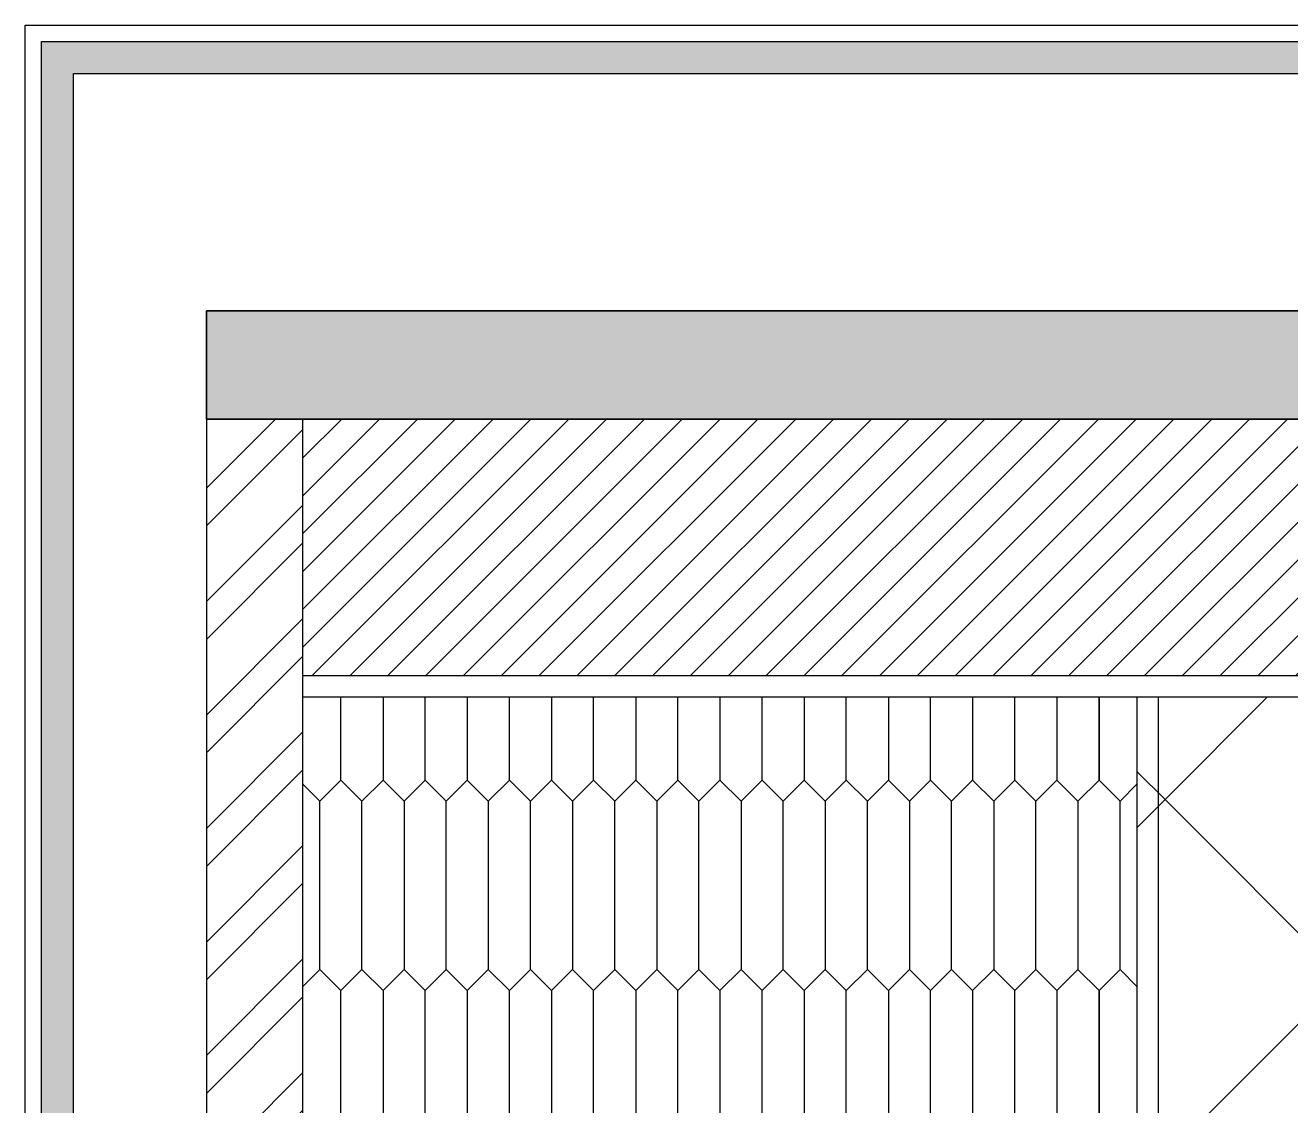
# Model space of a CAD drawing. Header units: millimetres. Extents: x 56222 to 3066687, y -650199 to -121287.
# Drawn here: x 148672 to 148731.1, y -183242.6 to -183192.1 of the extents above; entities that cross this region are included whole.
import ezdxf

# ---------------------------------------------------------------- set-up
doc = ezdxf.new("R2010")
doc.units = ezdxf.units.MM
doc.header["$MEASUREMENT"] = 0
for name, color, linetype, lineweight in [('dim05', 1, 'Continuous', 13), ('HACHA', 253, 'Continuous', 5), ('NAME PLATE', 7, 'Continuous', 25), ('wall', 7, 'Continuous', 30), ('XX~SLAB ( BEAM )~ ( DIM )', 7, 'Continuous', 9)]:
    doc.layers.add(name, color=color, linetype=linetype, lineweight=lineweight)
doc.layers.add('hatch', color=253, linetype='Continuous', lineweight=0, transparency=0.4)

msp = doc.modelspace()

# ---------------------------------------------------------------- hatches: boundary and pattern name
at = {"layer": 'hatch'}
h = msp.add_hatch(dxfattribs=at)
h.set_pattern_fill('AR-CONC', color=256, scale=0.5)
h.set_pattern_definition([(50, (3017.7204, -5147.709), (3.586300913, -0.313760675), [0.375, -4.125]), (355, (3017.7204, -5147.709), (-0.69375667, 3.76096067), [0.3, -3.3]), (100.4514445, (3018.0193, -5147.735), (2.892544234, 3.447199955), [0.31870096, -3.50571056]), (46.1842, (3017.7204, -5146.709), (5.33620665, -0.8275964), [0.5625, -6.1875]), (96.6356355, (3018.165, -5146.778), (4.67330973, 4.870593), [0.47805171, -5.2585688]), (351.184164, (3017.7204, -5146.709), (4.67330973, 4.870593), [0.45, -4.95]), (21, (3018.2204, -5146.959), (2.98453526, -2.013094453), [0.375, -4.125]), (326, (3018.2204, -5146.959), (1.21657666, 3.625750225), [0.3, -3.3]), (71.4514447, (3018.469, -5147.1268), (4.201111884, 1.612655764), [0.31870095, -3.50571056]), (37.5, (3017.7204, -5147.709), (0.0607992766, 1.664469269), [0, -3.26, 0, -3.35, 0, -3.3125]), (7.5, (3017.7204, -5147.709), (1.315347687, 1.97205856), [0, -1.91, 0, -3.185, 0, -1.2625]), (327.5, (3016.6054, -5147.709), (2.669112181, -0.112774359), [0, -1.25, 0, -3.9, 0, -5.175]), (317.5, (3016.1054, -5147.709), (2.915930847, 0.500524912), [0, -1.625, 0, -2.59, 0, -3.675])])
h.paths.add_polyline_path([(148764.433, -183210.529), (148764.433, -183205.469), (148680.433, -183205.469), (148680.433, -183210.529)])
at = {"layer": 'hatch', "ltscale": 10}
h = msp.add_hatch(dxfattribs=at)
h.set_pattern_fill('ANSI32', color=256, scale=10, style=0)
h.set_pattern_definition([(45, (3017.7204, -5141.769), (-2.65165043, 2.65165043), []), (45, (3019.4882, -5141.769), (-2.65165043, 2.65165043), [])])
h.paths.add_polyline_path([(148680.433, -183331.529), (148684.933, -183331.529), (148684.933, -183210.529), (148680.433, -183210.529)])
h.paths.add_polyline_path([(148764.433, -183210.529), (148759.933, -183210.529), (148759.933, -183331.529), (148764.433, -183331.529)])
at = {"layer": 'hatch', "linetype": 'Continuous', "lineweight": 25}
h = msp.add_hatch(dxfattribs=at)
h.set_pattern_fill('ANSI31', color=6, scale=10)
h.set_pattern_definition([(45, (-4704.4674, -2318.7921), (-0.8838834765, 0.8838834765), [])])
h.paths.add_polyline_path([(148759.933, -183210.529), (148684.933, -183210.529), (148684.933, -183222.529), (148759.933, -183222.529)])
at = {"layer": 'NAME PLATE', "true_color": 0xd39e00}
h = msp.add_hatch(color=42, dxfattribs=at)
h.paths.add_polyline_path([(148672.724, -183192.877), (148672.724, -183343.7), (148887, -183343.7), (148887, -183192.877)])
h.paths.add_polyline_path([(148674.228, -183194.381), (148885.496, -183194.381), (148885.496, -183342.196), (148674.228, -183342.196)], flags=16)

# ---------------------------------------------------------------- linework, layer by layer
at = {"color": 6, "lineweight": 30}
for p, q in [((148759.933, -183222.529), (148684.933, -183222.529)), ((148759.933, -183223.529), (148684.933, -183223.529))]:
    msp.add_line(p, q, dxfattribs=at)
at = {"layer": 'dim05', "color": 1, "lineweight": 35}
for p, q in [((148764.433, -183205.469), (148680.433, -183205.469)), ((148680.433, -183205.469), (148680.433, -183210.529)), ((148764.433, -183210.529), (148680.433, -183210.529))]:
    msp.add_line(p, q, dxfattribs=at)
at = {"layer": 'HACHA', "color": 5, "lineweight": 30}
for p, q in [((148723.933, -183328.529), (148723.933, -183223.529)), ((148724.933, -183328.529), (148724.933, -183223.529))]:
    msp.add_line(p, q, dxfattribs=at)
at = {"layer": 'NAME PLATE', "color": 42, "true_color": 0xd39e00, "elevation": -0.5}
for points in [[(148671.972, -183192.125), (148887.751, -183192.125), (148887.751, -183344.452), (148671.972, -183344.452)], [(148672.724, -183192.877), (148887, -183192.877), (148887, -183343.7), (148672.724, -183343.7)], [(148674.228, -183194.381), (148885.496, -183194.381), (148885.496, -183342.196), (148674.228, -183342.196)]]:
    msp.add_lwpolyline(points, close=True, dxfattribs=at)
at = {"layer": 'wall', "lineweight": 30}
for p, q in [((148680.433, -183210.529), (148680.433, -183331.529)), ((148684.933, -183210.529), (148684.933, -183331.529))]:
    msp.add_line(p, q, dxfattribs=at)
at = {"layer": 'XX~SLAB ( BEAM )~ ( DIM )', "color": 33, "lineweight": 25, "true_color": 0xbea383}
for p, q in [((148686.721, -183227.393), (148686.721, -183223.529)), ((148722.145, -183223.529), (148722.145, -183227.393)), ((148686.721, -183227.393), (148685.737, -183228.377)), ((148686.721, -183227.393), (148685.737, -183228.377)), ((148685.737, -183228.377), (148686.721, -183227.393)), ((148686.721, -183227.393), (148685.737, -183228.377)), ((148686.721, -183227.393), (148685.737, -183228.377)), ((148685.737, -183228.377), (148686.721, -183227.393)), ((148686.721, -183227.393), (148685.737, -183228.377)), ((148686.721, -183227.393), (148685.737, -183228.377)), ((148685.737, -183228.377), (148686.721, -183227.393)), ((148686.721, -183227.393), (148685.737, -183228.377)), ((148686.721, -183227.393), (148685.737, -183228.377)), ((148685.737, -183228.377), (148686.721, -183227.393)), ((148686.721, -183227.393), (148687.705, -183228.377)), ((148686.721, -183227.393), (148687.705, -183228.377)), ((148686.721, -183227.393), (148687.705, -183228.377)), ((148686.721, -183227.393), (148687.705, -183228.377)), ((148686.721, -183227.393), (148687.705, -183228.377)), ((148686.721, -183227.393), (148687.705, -183228.377)), ((148686.721, -183227.393), (148687.705, -183228.377)), ((148686.721, -183227.393), (148687.705, -183228.377)), ((148687.705, -183228.377), (148686.721, -183227.393)), ((148688.689, -183227.393), (148687.705, -183228.377)), ((148688.689, -183227.393), (148687.705, -183228.377)), ((148688.689, -183227.393), (148687.705, -183228.377)), ((148688.689, -183227.393), (148687.705, -183228.377)), ((148688.689, -183227.393), (148687.705, -183228.377)), ((148687.705, -183228.377), (148688.689, -183227.393)), ((148688.689, -183227.393), (148689.673, -183228.377)), ((148688.689, -183227.393), (148689.673, -183228.377)), ((148688.689, -183227.393), (148689.673, -183228.377)), ((148688.689, -183227.393), (148689.673, -183228.377)), ((148688.689, -183227.393), (148689.673, -183228.377)), ((148689.673, -183228.377), (148688.689, -183227.393)), ((148690.657, -183227.393), (148689.673, -183228.377)), ((148690.657, -183227.393), (148689.673, -183228.377)), ((148690.657, -183227.393), (148689.673, -183228.377)), ((148690.657, -183227.393), (148689.673, -183228.377)), ((148690.657, -183227.393), (148689.673, -183228.377)), ((148689.673, -183228.377), (148690.657, -183227.393)), ((148690.657, -183227.393), (148691.641, -183228.377)), ((148690.657, -183227.393), (148691.641, -183228.377)), ((148690.657, -183227.393), (148691.641, -183228.377)), ((148690.657, -183227.393), (148691.641, -183228.377)), ((148690.657, -183227.393), (148691.641, -183228.377)), ((148691.641, -183228.377), (148690.657, -183227.393)), ((148692.625, -183227.393), (148691.641, -183228.377)), ((148692.625, -183227.393), (148691.641, -183228.377)), ((148692.625, -183227.393), (148691.641, -183228.377)), ((148692.625, -183227.393), (148691.641, -183228.377)), ((148692.625, -183227.393), (148691.641, -183228.377)), ((148691.641, -183228.377), (148692.625, -183227.393)), ((148692.625, -183227.393), (148693.609, -183228.377)), ((148692.625, -183227.393), (148693.609, -183228.377)), ((148692.625, -183227.393), (148693.609, -183228.377)), ((148692.625, -183227.393), (148693.609, -183228.377)), ((148692.625, -183227.393), (148693.609, -183228.377)), ((148693.609, -183228.377), (148692.625, -183227.393)), ((148694.593, -183227.393), (148693.609, -183228.377)), ((148694.593, -183227.393), (148693.609, -183228.377)), ((148694.593, -183227.393), (148693.609, -183228.377)), ((148694.593, -183227.393), (148693.609, -183228.377)), ((148694.593, -183227.393), (148693.609, -183228.377)), ((148693.609, -183228.377), (148694.593, -183227.393)), ((148694.593, -183227.393), (148695.577, -183228.377)), ((148694.593, -183227.393), (148695.577, -183228.377)), ((148694.593, -183227.393), (148695.577, -183228.377)), ((148694.593, -183227.393), (148695.577, -183228.377)), ((148694.593, -183227.393), (148695.577, -183228.377)), ((148695.577, -183228.377), (148694.593, -183227.393)), ((148696.561, -183227.393), (148695.577, -183228.377)), ((148696.561, -183227.393), (148695.577, -183228.377)), ((148696.561, -183227.393), (148695.577, -183228.377)), ((148696.561, -183227.393), (148695.577, -183228.377)), ((148696.561, -183227.393), (148695.577, -183228.377)), ((148695.577, -183228.377), (148696.561, -183227.393)), ((148696.561, -183227.393), (148697.545, -183228.377)), ((148696.561, -183227.393), (148697.545, -183228.377)), ((148696.561, -183227.393), (148697.545, -183228.377)), ((148696.561, -183227.393), (148697.545, -183228.377)), ((148696.561, -183227.393), (148697.545, -183228.377)), ((148697.545, -183228.377), (148696.561, -183227.393)), ((148698.529, -183227.393), (148697.545, -183228.377)), ((148698.529, -183227.393), (148697.545, -183228.377)), ((148698.529, -183227.393), (148697.545, -183228.377)), ((148698.529, -183227.393), (148697.545, -183228.377)), ((148698.529, -183227.393), (148697.545, -183228.377)), ((148697.545, -183228.377), (148698.529, -183227.393)), ((148698.529, -183227.393), (148699.513, -183228.377)), ((148698.529, -183227.393), (148699.513, -183228.377)), ((148698.529, -183227.393), (148699.513, -183228.377)), ((148698.529, -183227.393), (148699.513, -183228.377)), ((148698.529, -183227.393), (148699.513, -183228.377)), ((148699.513, -183228.377), (148698.529, -183227.393)), ((148700.497, -183227.393), (148699.513, -183228.377)), ((148700.497, -183227.393), (148699.513, -183228.377)), ((148700.497, -183227.393), (148699.513, -183228.377)), ((148700.497, -183227.393), (148699.513, -183228.377)), ((148700.497, -183227.393), (148699.513, -183228.377)), ((148699.513, -183228.377), (148700.497, -183227.393)), ((148700.497, -183227.393), (148701.481, -183228.377)), ((148700.497, -183227.393), (148701.481, -183228.377)), ((148700.497, -183227.393), (148701.481, -183228.377)), ((148700.497, -183227.393), (148701.481, -183228.377)), ((148700.497, -183227.393), (148701.481, -183228.377)), ((148701.481, -183228.377), (148700.497, -183227.393)), ((148702.465, -183227.393), (148701.481, -183228.377)), ((148702.465, -183227.393), (148701.481, -183228.377)), ((148702.465, -183227.393), (148701.481, -183228.377)), ((148702.465, -183227.393), (148701.481, -183228.377)), ((148702.465, -183227.393), (148701.481, -183228.377)), ((148701.481, -183228.377), (148702.465, -183227.393)), ((148702.465, -183227.393), (148703.449, -183228.377)), ((148702.465, -183227.393), (148703.449, -183228.377)), ((148702.465, -183227.393), (148703.449, -183228.377)), ((148702.465, -183227.393), (148703.449, -183228.377)), ((148702.465, -183227.393), (148703.449, -183228.377)), ((148703.449, -183228.377), (148702.465, -183227.393)), ((148704.433, -183227.393), (148703.449, -183228.377)), ((148704.433, -183227.393), (148703.449, -183228.377)), ((148704.433, -183227.393), (148703.449, -183228.377)), ((148704.433, -183227.393), (148703.449, -183228.377)), ((148704.433, -183227.393), (148703.449, -183228.377)), ((148703.449, -183228.377), (148704.433, -183227.393)), ((148704.433, -183227.393), (148705.417, -183228.377)), ((148704.433, -183227.393), (148705.417, -183228.377)), ((148704.433, -183227.393), (148705.417, -183228.377)), ((148704.433, -183227.393), (148705.417, -183228.377)), ((148704.433, -183227.393), (148705.417, -183228.377)), ((148705.417, -183228.377), (148704.433, -183227.393)), ((148706.401, -183227.393), (148705.417, -183228.377)), ((148706.401, -183227.393), (148705.417, -183228.377)), ((148706.401, -183227.393), (148705.417, -183228.377)), ((148706.401, -183227.393), (148705.417, -183228.377)), ((148706.401, -183227.393), (148705.417, -183228.377)), ((148705.417, -183228.377), (148706.401, -183227.393)), ((148706.401, -183227.393), (148707.385, -183228.377)), ((148706.401, -183227.393), (148707.385, -183228.377)), ((148706.401, -183227.393), (148707.385, -183228.377)), ((148706.401, -183227.393), (148707.385, -183228.377)), ((148706.401, -183227.393), (148707.385, -183228.377)), ((148707.385, -183228.377), (148706.401, -183227.393)), ((148708.369, -183227.393), (148707.385, -183228.377)), ((148708.369, -183227.393), (148707.385, -183228.377)), ((148708.369, -183227.393), (148707.385, -183228.377)), ((148708.369, -183227.393), (148707.385, -183228.377)), ((148708.369, -183227.393), (148707.385, -183228.377)), ((148707.385, -183228.377), (148708.369, -183227.393)), ((148708.369, -183227.393), (148709.353, -183228.377)), ((148708.369, -183227.393), (148709.353, -183228.377)), ((148708.369, -183227.393), (148709.353, -183228.377)), ((148708.369, -183227.393), (148709.353, -183228.377)), ((148708.369, -183227.393), (148709.353, -183228.377)), ((148709.353, -183228.377), (148708.369, -183227.393)), ((148710.337, -183227.393), (148709.353, -183228.377)), ((148710.337, -183227.393), (148709.353, -183228.377)), ((148710.337, -183227.393), (148709.353, -183228.377)), ((148710.337, -183227.393), (148709.353, -183228.377)), ((148710.337, -183227.393), (148709.353, -183228.377)), ((148709.353, -183228.377), (148710.337, -183227.393)), ((148710.337, -183227.393), (148711.321, -183228.377)), ((148710.337, -183227.393), (148711.321, -183228.377)), ((148710.337, -183227.393), (148711.321, -183228.377)), ((148710.337, -183227.393), (148711.321, -183228.377)), ((148710.337, -183227.393), (148711.321, -183228.377)), ((148711.321, -183228.377), (148710.337, -183227.393)), ((148712.305, -183227.393), (148711.321, -183228.377)), ((148712.305, -183227.393), (148711.321, -183228.377)), ((148712.305, -183227.393), (148711.321, -183228.377)), ((148712.305, -183227.393), (148711.321, -183228.377)), ((148712.305, -183227.393), (148711.321, -183228.377)), ((148711.321, -183228.377), (148712.305, -183227.393)), ((148712.305, -183227.393), (148713.289, -183228.377)), ((148712.305, -183227.393), (148713.289, -183228.377)), ((148712.305, -183227.393), (148713.289, -183228.377)), ((148712.305, -183227.393), (148713.289, -183228.377)), ((148712.305, -183227.393), (148713.289, -183228.377)), ((148713.289, -183228.377), (148712.305, -183227.393)), ((148714.273, -183227.393), (148713.289, -183228.377)), ((148714.273, -183227.393), (148713.289, -183228.377)), ((148714.273, -183227.393), (148713.289, -183228.377)), ((148714.273, -183227.393), (148713.289, -183228.377)), ((148714.273, -183227.393), (148713.289, -183228.377)), ((148713.289, -183228.377), (148714.273, -183227.393)), ((148714.273, -183227.393), (148715.257, -183228.377)), ((148714.273, -183227.393), (148715.257, -183228.377)), ((148714.273, -183227.393), (148715.257, -183228.377)), ((148714.273, -183227.393), (148715.257, -183228.377)), ((148714.273, -183227.393), (148715.257, -183228.377)), ((148715.257, -183228.377), (148714.273, -183227.393)), ((148716.241, -183227.393), (148715.257, -183228.377)), ((148716.241, -183227.393), (148715.257, -183228.377)), ((148716.241, -183227.393), (148715.257, -183228.377)), ((148716.241, -183227.393), (148715.257, -183228.377)), ((148716.241, -183227.393), (148715.257, -183228.377)), ((148715.257, -183228.377), (148716.241, -183227.393)), ((148716.241, -183227.393), (148717.225, -183228.377)), ((148716.241, -183227.393), (148717.225, -183228.377)), ((148716.241, -183227.393), (148717.225, -183228.377)), ((148716.241, -183227.393), (148717.225, -183228.377)), ((148716.241, -183227.393), (148717.225, -183228.377)), ((148717.225, -183228.377), (148716.241, -183227.393)), ((148718.209, -183227.393), (148717.225, -183228.377)), ((148718.209, -183227.393), (148717.225, -183228.377)), ((148718.209, -183227.393), (148717.225, -183228.377)), ((148718.209, -183227.393), (148717.225, -183228.377)), ((148718.209, -183227.393), (148717.225, -183228.377)), ((148717.225, -183228.377), (148718.209, -183227.393)), ((148718.209, -183227.393), (148719.193, -183228.377)), ((148718.209, -183227.393), (148719.193, -183228.377)), ((148718.209, -183227.393), (148719.193, -183228.377)), ((148718.209, -183227.393), (148719.193, -183228.377)), ((148718.209, -183227.393), (148719.193, -183228.377)), ((148719.193, -183228.377), (148718.209, -183227.393)), ((148720.177, -183227.393), (148719.193, -183228.377)), ((148720.177, -183227.393), (148719.193, -183228.377)), ((148720.177, -183227.393), (148719.193, -183228.377)), ((148720.177, -183227.393), (148719.193, -183228.377)), ((148720.177, -183227.393), (148719.193, -183228.377)), ((148719.193, -183228.377), (148720.177, -183227.393)), ((148720.177, -183227.393), (148721.161, -183228.377)), ((148720.177, -183227.393), (148721.161, -183228.377)), ((148720.177, -183227.393), (148721.161, -183228.377)), ((148720.177, -183227.393), (148721.161, -183228.377)), ((148720.177, -183227.393), (148721.161, -183228.377)), ((148721.161, -183228.377), (148720.177, -183227.393)), ((148722.145, -183227.393), (148721.161, -183228.377)), ((148722.145, -183227.393), (148721.161, -183228.377)), ((148722.145, -183227.393), (148721.161, -183228.377)), ((148722.145, -183227.393), (148721.161, -183228.377)), ((148722.145, -183227.393), (148721.161, -183228.377)), ((148721.161, -183228.377), (148722.145, -183227.393)), ((148722.145, -183227.393), (148723.129, -183228.377)), ((148723.129, -183228.377), (148722.145, -183227.393)), ((148723.129, -183228.377), (148722.145, -183227.393)), ((148723.129, -183228.377), (148722.145, -183227.393)), ((148723.129, -183228.377), (148722.145, -183227.393)), ((148684.933, -183227.573), (148685.737, -183228.377)), ((148684.933, -183227.573), (148685.737, -183228.377)), ((148685.737, -183228.377), (148684.933, -183227.573)), ((148684.933, -183227.573), (148685.737, -183228.377)), ((148684.933, -183227.573), (148685.737, -183228.377)), ((148685.737, -183228.377), (148684.933, -183227.573)), ((148684.933, -183227.573), (148685.737, -183228.377)), ((148684.933, -183227.573), (148685.737, -183228.377)), ((148685.737, -183228.377), (148684.933, -183227.573)), ((148684.933, -183227.573), (148685.737, -183228.377)), ((148684.933, -183227.573), (148685.737, -183228.377)), ((148685.737, -183228.377), (148684.933, -183227.573)), ((148723.933, -183227.573), (148723.129, -183228.377)), ((148723.129, -183228.377), (148723.933, -183227.573)), ((148723.933, -183227.573), (148723.129, -183228.377)), ((148723.129, -183228.377), (148723.933, -183227.573)), ((148723.933, -183227.573), (148723.129, -183228.377)), ((148723.129, -183228.377), (148723.933, -183227.573)), ((148723.933, -183227.573), (148723.129, -183228.377)), ((148723.129, -183228.377), (148723.933, -183227.573)), ((148685.737, -183236.249), (148685.737, -183228.377)), ((148685.737, -183236.249), (148685.737, -183228.377)), ((148687.705, -183236.249), (148687.705, -183228.377)), ((148723.129, -183236.249), (148723.129, -183228.377)), ((148685.737, -183236.249), (148684.933, -183237.053)), ((148685.737, -183236.249), (148684.933, -183237.053)), ((148684.933, -183237.053), (148685.737, -183236.249)), ((148685.737, -183236.249), (148684.933, -183237.053)), ((148685.737, -183236.249), (148684.933, -183237.053)), ((148684.933, -183237.053), (148685.737, -183236.249)), ((148685.737, -183236.249), (148686.721, -183237.233)), ((148685.737, -183236.249), (148686.721, -183237.233)), ((148685.737, -183236.249), (148686.721, -183237.233)), ((148685.737, -183236.249), (148686.721, -183237.233)), ((148687.705, -183236.249), (148686.721, -183237.233)), ((148687.705, -183236.249), (148686.721, -183237.233)), ((148686.721, -183237.233), (148687.705, -183236.249)), ((148687.705, -183236.249), (148686.721, -183237.233)), ((148686.721, -183237.233), (148687.705, -183236.249)), ((148687.705, -183236.249), (148688.689, -183237.233)), ((148687.705, -183236.249), (148688.689, -183237.233)), ((148687.705, -183236.249), (148688.689, -183237.233)), ((148688.689, -183237.233), (148687.705, -183236.249)), ((148689.673, -183236.249), (148688.689, -183237.233)), ((148689.673, -183236.249), (148688.689, -183237.233)), ((148689.673, -183236.249), (148688.689, -183237.233)), ((148688.689, -183237.233), (148689.673, -183236.249)), ((148689.673, -183236.249), (148690.657, -183237.233)), ((148689.673, -183236.249), (148690.657, -183237.233)), ((148689.673, -183236.249), (148690.657, -183237.233)), ((148690.657, -183237.233), (148689.673, -183236.249)), ((148691.641, -183236.249), (148690.657, -183237.233)), ((148691.641, -183236.249), (148690.657, -183237.233)), ((148691.641, -183236.249), (148690.657, -183237.233)), ((148690.657, -183237.233), (148691.641, -183236.249)), ((148691.641, -183236.249), (148692.625, -183237.233)), ((148691.641, -183236.249), (148692.625, -183237.233)), ((148691.641, -183236.249), (148692.625, -183237.233)), ((148692.625, -183237.233), (148691.641, -183236.249)), ((148693.609, -183236.249), (148692.625, -183237.233)), ((148693.609, -183236.249), (148692.625, -183237.233)), ((148693.609, -183236.249), (148692.625, -183237.233)), ((148692.625, -183237.233), (148693.609, -183236.249)), ((148693.609, -183236.249), (148694.593, -183237.233)), ((148693.609, -183236.249), (148694.593, -183237.233)), ((148693.609, -183236.249), (148694.593, -183237.233)), ((148694.593, -183237.233), (148693.609, -183236.249)), ((148695.577, -183236.249), (148694.593, -183237.233)), ((148695.577, -183236.249), (148694.593, -183237.233)), ((148695.577, -183236.249), (148694.593, -183237.233)), ((148694.593, -183237.233), (148695.577, -183236.249)), ((148695.577, -183236.249), (148696.561, -183237.233)), ((148695.577, -183236.249), (148696.561, -183237.233)), ((148695.577, -183236.249), (148696.561, -183237.233)), ((148696.561, -183237.233), (148695.577, -183236.249)), ((148697.545, -183236.249), (148696.561, -183237.233)), ((148697.545, -183236.249), (148696.561, -183237.233)), ((148697.545, -183236.249), (148696.561, -183237.233)), ((148696.561, -183237.233), (148697.545, -183236.249)), ((148697.545, -183236.249), (148698.529, -183237.233)), ((148697.545, -183236.249), (148698.529, -183237.233)), ((148697.545, -183236.249), (148698.529, -183237.233)), ((148698.529, -183237.233), (148697.545, -183236.249)), ((148699.513, -183236.249), (148698.529, -183237.233)), ((148699.513, -183236.249), (148698.529, -183237.233)), ((148699.513, -183236.249), (148698.529, -183237.233)), ((148698.529, -183237.233), (148699.513, -183236.249)), ((148699.513, -183236.249), (148700.497, -183237.233)), ((148699.513, -183236.249), (148700.497, -183237.233)), ((148699.513, -183236.249), (148700.497, -183237.233)), ((148700.497, -183237.233), (148699.513, -183236.249)), ((148701.481, -183236.249), (148700.497, -183237.233)), ((148701.481, -183236.249), (148700.497, -183237.233)), ((148701.481, -183236.249), (148700.497, -183237.233)), ((148700.497, -183237.233), (148701.481, -183236.249)), ((148701.481, -183236.249), (148702.465, -183237.233)), ((148701.481, -183236.249), (148702.465, -183237.233)), ((148701.481, -183236.249), (148702.465, -183237.233)), ((148702.465, -183237.233), (148701.481, -183236.249)), ((148703.449, -183236.249), (148702.465, -183237.233)), ((148703.449, -183236.249), (148702.465, -183237.233)), ((148703.449, -183236.249), (148702.465, -183237.233)), ((148702.465, -183237.233), (148703.449, -183236.249)), ((148703.449, -183236.249), (148704.433, -183237.233)), ((148703.449, -183236.249), (148704.433, -183237.233)), ((148703.449, -183236.249), (148704.433, -183237.233)), ((148704.433, -183237.233), (148703.449, -183236.249)), ((148705.417, -183236.249), (148704.433, -183237.233)), ((148705.417, -183236.249), (148704.433, -183237.233)), ((148705.417, -183236.249), (148704.433, -183237.233)), ((148704.433, -183237.233), (148705.417, -183236.249)), ((148705.417, -183236.249), (148706.401, -183237.233)), ((148705.417, -183236.249), (148706.401, -183237.233)), ((148705.417, -183236.249), (148706.401, -183237.233)), ((148706.401, -183237.233), (148705.417, -183236.249)), ((148707.385, -183236.249), (148706.401, -183237.233)), ((148707.385, -183236.249), (148706.401, -183237.233)), ((148707.385, -183236.249), (148706.401, -183237.233)), ((148706.401, -183237.233), (148707.385, -183236.249)), ((148707.385, -183236.249), (148708.369, -183237.233)), ((148707.385, -183236.249), (148708.369, -183237.233)), ((148707.385, -183236.249), (148708.369, -183237.233)), ((148708.369, -183237.233), (148707.385, -183236.249)), ((148709.353, -183236.249), (148708.369, -183237.233)), ((148709.353, -183236.249), (148708.369, -183237.233)), ((148709.353, -183236.249), (148708.369, -183237.233)), ((148708.369, -183237.233), (148709.353, -183236.249)), ((148709.353, -183236.249), (148710.337, -183237.233)), ((148709.353, -183236.249), (148710.337, -183237.233)), ((148709.353, -183236.249), (148710.337, -183237.233)), ((148710.337, -183237.233), (148709.353, -183236.249)), ((148711.321, -183236.249), (148710.337, -183237.233)), ((148711.321, -183236.249), (148710.337, -183237.233)), ((148711.321, -183236.249), (148710.337, -183237.233)), ((148710.337, -183237.233), (148711.321, -183236.249)), ((148711.321, -183236.249), (148712.305, -183237.233)), ((148711.321, -183236.249), (148712.305, -183237.233)), ((148711.321, -183236.249), (148712.305, -183237.233)), ((148712.305, -183237.233), (148711.321, -183236.249)), ((148713.289, -183236.249), (148712.305, -183237.233)), ((148713.289, -183236.249), (148712.305, -183237.233)), ((148713.289, -183236.249), (148712.305, -183237.233)), ((148712.305, -183237.233), (148713.289, -183236.249)), ((148713.289, -183236.249), (148714.273, -183237.233)), ((148713.289, -183236.249), (148714.273, -183237.233)), ((148713.289, -183236.249), (148714.273, -183237.233)), ((148714.273, -183237.233), (148713.289, -183236.249)), ((148715.257, -183236.249), (148714.273, -183237.233)), ((148715.257, -183236.249), (148714.273, -183237.233)), ((148715.257, -183236.249), (148714.273, -183237.233)), ((148714.273, -183237.233), (148715.257, -183236.249)), ((148715.257, -183236.249), (148716.241, -183237.233)), ((148715.257, -183236.249), (148716.241, -183237.233)), ((148715.257, -183236.249), (148716.241, -183237.233)), ((148716.241, -183237.233), (148715.257, -183236.249)), ((148717.225, -183236.249), (148716.241, -183237.233)), ((148717.225, -183236.249), (148716.241, -183237.233)), ((148717.225, -183236.249), (148716.241, -183237.233)), ((148716.241, -183237.233), (148717.225, -183236.249)), ((148717.225, -183236.249), (148718.209, -183237.233)), ((148717.225, -183236.249), (148718.209, -183237.233)), ((148717.225, -183236.249), (148718.209, -183237.233)), ((148718.209, -183237.233), (148717.225, -183236.249)), ((148719.193, -183236.249), (148718.209, -183237.233)), ((148719.193, -183236.249), (148718.209, -183237.233)), ((148719.193, -183236.249), (148718.209, -183237.233)), ((148718.209, -183237.233), (148719.193, -183236.249)), ((148719.193, -183236.249), (148720.177, -183237.233)), ((148719.193, -183236.249), (148720.177, -183237.233)), ((148719.193, -183236.249), (148720.177, -183237.233)), ((148720.177, -183237.233), (148719.193, -183236.249)), ((148721.161, -183236.249), (148720.177, -183237.233)), ((148721.161, -183236.249), (148720.177, -183237.233)), ((148721.161, -183236.249), (148720.177, -183237.233)), ((148720.177, -183237.233), (148721.161, -183236.249)), ((148721.161, -183236.249), (148722.145, -183237.233)), ((148721.161, -183236.249), (148722.145, -183237.233)), ((148721.161, -183236.249), (148722.145, -183237.233)), ((148722.145, -183237.233), (148721.161, -183236.249)), ((148723.129, -183236.249), (148722.145, -183237.233)), ((148723.129, -183236.249), (148722.145, -183237.233)), ((148723.129, -183236.249), (148722.145, -183237.233)), ((148723.129, -183236.249), (148722.145, -183237.233)), ((148722.145, -183237.233), (148723.129, -183236.249)), ((148723.129, -183236.249), (148723.933, -183237.053)), ((148723.129, -183236.249), (148723.933, -183237.053)), ((148723.933, -183237.053), (148723.129, -183236.249)), ((148723.129, -183236.249), (148723.933, -183237.053)), ((148723.129, -183236.249), (148723.933, -183237.053)), ((148723.933, -183237.053), (148723.129, -183236.249)), ((148686.721, -183237.233), (148685.917, -183236.429)), ((148686.721, -183237.233), (148685.917, -183236.429)), ((148686.721, -183245.105), (148686.721, -183237.233)), ((148722.145, -183237.233), (148722.145, -183245.105))]:
    msp.add_line(p, q, dxfattribs=at)
for points in [[(148686.721, -183227.393), (148686.721, -183223.529)], [(148688.689, -183223.529), (148688.689, -183227.393)], [(148688.689, -183223.529), (148688.689, -183227.393)], [(148690.657, -183227.393), (148690.657, -183223.529)], [(148690.657, -183227.393), (148690.657, -183223.529)], [(148692.625, -183223.529), (148692.625, -183227.393)], [(148692.625, -183223.529), (148692.625, -183227.393)], [(148694.593, -183227.393), (148694.593, -183223.529)], [(148694.593, -183227.393), (148694.593, -183223.529)], [(148696.561, -183223.529), (148696.561, -183227.393)], [(148696.561, -183223.529), (148696.561, -183227.393)], [(148698.529, -183227.393), (148698.529, -183223.529)], [(148698.529, -183227.393), (148698.529, -183223.529)], [(148700.497, -183223.529), (148700.497, -183227.393)], [(148700.497, -183223.529), (148700.497, -183227.393)], [(148702.465, -183227.393), (148702.465, -183223.529)], [(148702.465, -183227.393), (148702.465, -183223.529)], [(148704.433, -183223.529), (148704.433, -183227.393)], [(148704.433, -183223.529), (148704.433, -183227.393)], [(148706.401, -183227.393), (148706.401, -183223.529)], [(148706.401, -183227.393), (148706.401, -183223.529)], [(148708.369, -183223.529), (148708.369, -183227.393)], [(148708.369, -183223.529), (148708.369, -183227.393)], [(148710.337, -183227.393), (148710.337, -183223.529)], [(148710.337, -183227.393), (148710.337, -183223.529)], [(148712.305, -183223.529), (148712.305, -183227.393)], [(148712.305, -183223.529), (148712.305, -183227.393)], [(148714.273, -183227.393), (148714.273, -183223.529)], [(148714.273, -183227.393), (148714.273, -183223.529)], [(148716.241, -183223.529), (148716.241, -183227.393)], [(148716.241, -183223.529), (148716.241, -183227.393)], [(148718.209, -183227.393), (148718.209, -183223.529)], [(148718.209, -183227.393), (148718.209, -183223.529)], [(148720.177, -183223.529), (148720.177, -183227.393)], [(148720.177, -183223.529), (148720.177, -183227.393)], [(148722.145, -183227.393), (148722.145, -183223.529)], [(148687.705, -183236.249), (148687.705, -183228.377)], [(148689.673, -183228.377), (148689.673, -183236.249)], [(148689.673, -183228.377), (148689.673, -183236.249)], [(148691.641, -183236.249), (148691.641, -183228.377)], [(148691.641, -183236.249), (148691.641, -183228.377)], [(148693.609, -183228.377), (148693.609, -183236.249)], [(148693.609, -183228.377), (148693.609, -183236.249)], [(148695.577, -183236.249), (148695.577, -183228.377)], [(148695.577, -183236.249), (148695.577, -183228.377)], [(148697.545, -183228.377), (148697.545, -183236.249)], [(148697.545, -183228.377), (148697.545, -183236.249)], [(148699.513, -183236.249), (148699.513, -183228.377)], [(148699.513, -183236.249), (148699.513, -183228.377)], [(148701.481, -183228.377), (148701.481, -183236.249)], [(148701.481, -183228.377), (148701.481, -183236.249)], [(148703.449, -183236.249), (148703.449, -183228.377)], [(148703.449, -183236.249), (148703.449, -183228.377)], [(148705.417, -183228.377), (148705.417, -183236.249)], [(148705.417, -183228.377), (148705.417, -183236.249)], [(148707.385, -183236.249), (148707.385, -183228.377)], [(148707.385, -183236.249), (148707.385, -183228.377)], [(148709.353, -183228.377), (148709.353, -183236.249)], [(148709.353, -183228.377), (148709.353, -183236.249)], [(148711.321, -183236.249), (148711.321, -183228.377)], [(148711.321, -183236.249), (148711.321, -183228.377)], [(148713.289, -183228.377), (148713.289, -183236.249)], [(148713.289, -183228.377), (148713.289, -183236.249)], [(148715.257, -183236.249), (148715.257, -183228.377)], [(148715.257, -183236.249), (148715.257, -183228.377)], [(148717.225, -183228.377), (148717.225, -183236.249)], [(148717.225, -183228.377), (148717.225, -183236.249)], [(148719.193, -183236.249), (148719.193, -183228.377)], [(148719.193, -183236.249), (148719.193, -183228.377)], [(148721.161, -183228.377), (148721.161, -183236.249)], [(148721.161, -183228.377), (148721.161, -183236.249)], [(148723.129, -183236.249), (148723.129, -183228.377)], [(148686.721, -183245.105), (148686.721, -183237.233)], [(148688.689, -183237.233), (148688.689, -183245.105)], [(148688.689, -183237.233), (148688.689, -183245.105)], [(148690.657, -183245.105), (148690.657, -183237.233)], [(148690.657, -183245.105), (148690.657, -183237.233)], [(148692.625, -183237.233), (148692.625, -183245.105)], [(148692.625, -183237.233), (148692.625, -183245.105)], [(148694.593, -183245.105), (148694.593, -183237.233)], [(148694.593, -183245.105), (148694.593, -183237.233)], [(148696.561, -183237.233), (148696.561, -183245.105)], [(148696.561, -183237.233), (148696.561, -183245.105)], [(148698.529, -183245.105), (148698.529, -183237.233)], [(148698.529, -183245.105), (148698.529, -183237.233)], [(148700.497, -183237.233), (148700.497, -183245.105)], [(148700.497, -183237.233), (148700.497, -183245.105)], [(148702.465, -183245.105), (148702.465, -183237.233)], [(148702.465, -183245.105), (148702.465, -183237.233)], [(148704.433, -183237.233), (148704.433, -183245.105)], [(148704.433, -183237.233), (148704.433, -183245.105)], [(148706.401, -183245.105), (148706.401, -183237.233)], [(148706.401, -183245.105), (148706.401, -183237.233)], [(148708.369, -183237.233), (148708.369, -183245.105)], [(148708.369, -183237.233), (148708.369, -183245.105)], [(148710.337, -183245.105), (148710.337, -183237.233)], [(148710.337, -183245.105), (148710.337, -183237.233)], [(148712.305, -183237.233), (148712.305, -183245.105)], [(148712.305, -183237.233), (148712.305, -183245.105)], [(148714.273, -183245.105), (148714.273, -183237.233)], [(148714.273, -183245.105), (148714.273, -183237.233)], [(148716.241, -183237.233), (148716.241, -183245.105)], [(148716.241, -183237.233), (148716.241, -183245.105)], [(148718.209, -183245.105), (148718.209, -183237.233)], [(148718.209, -183245.105), (148718.209, -183237.233)], [(148720.177, -183237.233), (148720.177, -183245.105)], [(148720.177, -183237.233), (148720.177, -183245.105)], [(148722.145, -183245.105), (148722.145, -183237.233)]]:
    msp.add_lwpolyline(points, dxfattribs=at)
at = {"layer": 'XX~SLAB ( BEAM )~ ( DIM )', "color": 85, "lineweight": 25, "true_color": 0x689457}
for points in [[(148723.933, -183227.013), (148725.23, -183228.31), (148730.01, -183223.529)], [(148723.934, -183229.606), (148725.23, -183228.31), (148733.581, -183236.661), (148725.23, -183245.013), (148723.933, -183243.716)]]:
    msp.add_lwpolyline(points, dxfattribs=at)

doc.saveas('drawing.dxf')
